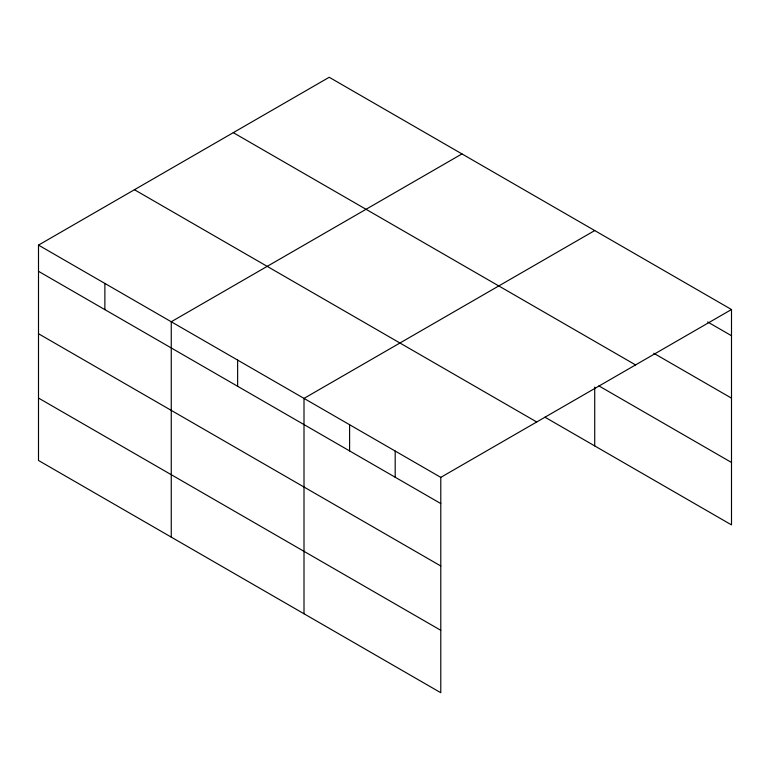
<?xml version="1.0" encoding="UTF-8"?>
<svg xmlns="http://www.w3.org/2000/svg" width="770" height="770" viewBox="0 0 770 770"><rect width="100%" height="100%" fill="white"/><g stroke="black" fill="none" stroke-linecap="round" stroke-linejoin="round"><path stroke-width="1.16" d="M440.786 565.988L440.786 477.371L38.5 245.11L38.5 460.479L440.786 692.731L440.786 565.988L38.5 333.737M544.939 417.176L731.5 524.89L731.5 309.521L329.214 77.27L38.5 245.11M461.971 153.913L171.258 321.754L171.258 537.123M594.719 230.557L304.006 398.398L304.006 613.767M440.786 477.371L731.5 309.521M707.668 321.966L731.5 335.72M653.788 353.276L731.5 398.148M233.281 132.652L635.568 364.913M598.868 385.886L731.5 462.462M134.432 189.718L536.719 421.979M38.5 271.31L440.786 503.561M38.5 398.052L440.786 630.303M594.719 387.098L594.719 445.926M395.193 451.047L395.193 477.246M349.599 424.722L349.599 450.922M237.632 360.081L237.632 386.271M104.874 283.437L104.874 309.627"/></g></svg>
